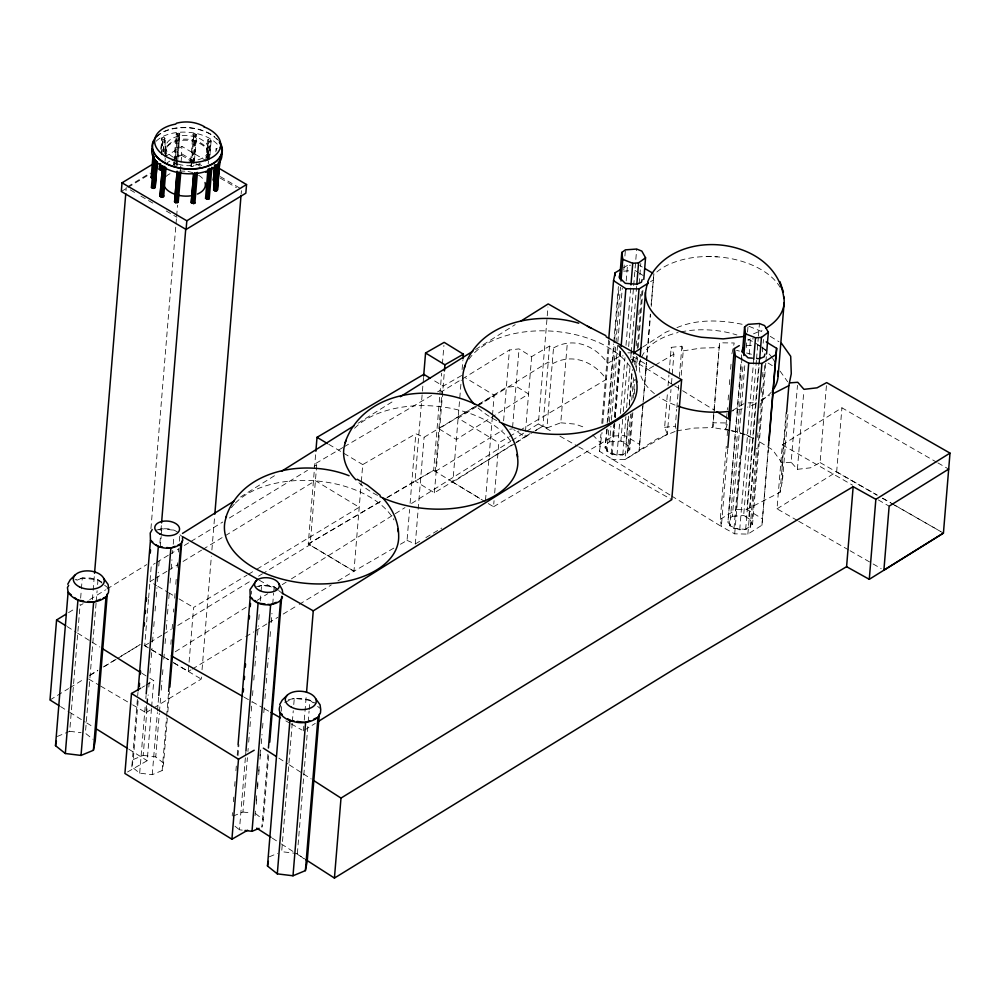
<?xml version="1.0" encoding="UTF-8"?>
<svg xmlns="http://www.w3.org/2000/svg" width="1000" height="1000" viewBox="0 0 1000 1000"><rect width="100%" height="100%" fill="white"/><g stroke="black" fill="none" stroke-linecap="round" stroke-linejoin="round"><path stroke-width="0.75" stroke-dasharray="5 3.75" d="M731.9 353.825L734.212 342.987L719.55 342.8L712.975 422.788L712.875 427.575L730.312 430.588M676.65 430.838L694.438 428.075L712.875 427.575L719.55 342.8M57.312 736.462L69.688 731.312L80.125 604.325M80.638 598.138L81.275 590.388M81.4 588.837L82.287 578L90.325 578.038L97.987 579.913L104.138 583.325M92.375 599.712L93.012 591.938M93.138 590.375L94.55 573.263M126 190.65L126.263 187.537M96.088 603.138L85.388 733.225L93.025 739.338M96.213 601.6L97.1 590.75M97.613 584.562L97.987 579.913L82.287 578L75.125 579.8M160.912 149.412L161.962 137.8L164.662 137.487L165.6 138.25L164.05 155.988M161.088 148.537L161.962 137.8M161.475 154.775L162.738 139.438L161.788 138.688M161.762 154.175L163.15 137.312M163.238 151.888L164.237 139.625L165.6 138.25M163.525 151.287L164.662 137.487M165.512 150.363L165.888 145.7M165.025 161.275L165.275 158.225M165.4 156.7L166.025 149.088M173.575 165.037L173.825 161.975M174 161.1L176.275 133.5L178.962 133.188L179.913 133.938L177.638 161.537M174.513 165.8L174.775 162.725M174.9 161.2L177.037 135.137L176.275 133.5M173.75 164.163L174.938 163.663L177.463 133M176.025 165.975L176.275 162.913M176.4 161.375L178.55 135.312L179.913 133.938M177.387 164.6L176.45 163.85L178.962 133.188M177.213 165.487L179.737 134.825M171.938 160.75L181.25 155.087L181.962 146.412L206.188 160.712M150.938 528.688L175.875 225.387M176 223.837L176.513 217.613M176.65 216.05L177.537 205.162M180.35 170.95L181.762 153.837L192.387 160.113M167.3 718.188L163.6 763.2L162.162 770.55L152.25 774.675L139.688 773.15L131.838 766.862L137.963 692.35M131.838 766.862L133.287 759.513L138.138 700.525M148.488 599.5L144.7 645.65L149.987 648.775M148.625 597.962L151.275 565.65L155.25 563.237M139.688 773.15L145.312 704.837M145.812 698.637L146.075 695.525M194.062 165.338L192.7 166.713L190.25 165.775L192.938 134.225L194.125 133.737L196.575 134.675L194.188 163.8M132.637 704.825L145.963 712.65L146.6 704.875M146.738 703.312L147.375 695.537M159.9 543.112L160.413 536.888M160.925 530.662L161.438 524.45M191.188 166.525L193.713 135.863L192.938 134.225M191.612 164.4L194.125 133.737M133.287 759.513L143.188 755.387L147.275 705.713M147.4 704.163L148.162 694.85M148.8 687.087L149.438 679.325M149.95 673.112L150.712 663.8M151.225 657.588L151.988 648.275M152.5 642.062L153.275 632.75M153.775 626.55L154.412 618.787M155.05 611.025L155.7 603.263M156.2 597.05L156.975 587.737M157.475 581.525L158.25 572.212M158.763 566L159.4 558.237M160.287 547.375L161.188 536.512M161.312 534.963L161.825 528.75L168.25 528.787L174.375 530.275L178.062 532.325M192.95 163.65L195.225 136.05L196.575 134.675M193.238 163.05L195.637 133.925M194.137 163.15L196.412 135.55M127.537 771.975L147.2 760.688L151.5 708.388M151.625 706.85L153.775 680.7L149.838 678.238M152.25 774.675L157.363 712.575M157.487 711.025L158.763 695.5M163.6 763.2L155.75 756.912L159.325 713.45M159.45 711.9L160.725 696.375M161.238 690.163L162 680.85M162.512 674.65L163.15 666.888M163.787 659.125L164.425 651.363M165.062 643.6L165.7 635.837M166.213 629.625L166.975 620.312M167.488 614.1L168.25 604.788M168.762 598.575L169.4 590.812M170.037 583.062L170.675 575.3M171.188 569.087L171.95 559.775M172.463 553.562L172.725 550.462M173.238 544.25L173.738 538.038M205.75 161.275L207.512 139.8L208.7 139.312L211.15 140.25L209.9 155.575M207.025 156.775L208.287 141.438L207.512 139.8M206.938 160.775L208.7 139.312M207.375 160.275L207.875 154.175M208.175 155.562L208.562 150.9M208.275 160.025L209.788 141.625L211.15 140.25M208.2 164.025L208.45 160.963M208.575 159.425L210.212 139.5M209.462 159.525L210.975 141.125M170.85 644.312L171.225 639.7M172.113 628.938L172.5 624.325M173.512 612.013L173.762 608.938M174.65 598.175L175.025 593.55M175.787 584.325L176.287 578.175M177.175 567.4L177.55 562.788M178.438 552.025L178.688 548.95M179.325 541.25L179.825 535.1M162.162 770.55L166.5 717.775M166.625 716.225L168.538 692.938M167.812 711.975L169.475 691.787M215.837 151.8L216.088 148.725L217.275 148.238M173.775 662.862L188.325 671.475L193.588 607.475L247.013 575.15M153.863 707.85L201.275 679.075L201.525 675.962M202.037 669.737L211.375 556.2M211.887 549.975L214.7 515.763M241.175 193.8L241.425 190.688M232.225 815.738L232.488 812.638M233.375 801.762L233.762 797.113M234.65 786.237L235.037 781.587M235.925 770.725L236.312 766.062M237.213 755.2L238.1 744.325M238.012 755.6L238.912 744.737M251.287 594.163L251.55 591.062M242.237 830.125L239.45 829.788L245.45 756.825M245.575 755.275L245.963 750.612M233.038 816.15L242.938 812.025L247.413 757.688M247.925 751.488L248.175 748.375M248.688 742.175L249.45 732.85M249.963 726.65L250.725 717.337M251.238 711.125L252 701.812M252.512 695.6L253.15 687.837M253.787 680.075L254.425 672.312M254.938 666.1L255.7 656.787M256.212 650.588L256.988 641.263M257.488 635.062L258.263 625.75M258.775 619.538L259.413 611.775M260.3 600.913L260.938 593.15M261.062 591.6L261.575 585.388L268 585.413L274.137 586.912L277.825 588.962M255.037 815.713L255.425 811.1M256.3 800.337L256.688 795.713M257.438 786.488L257.825 781.875M258.712 771.112L259.088 766.488M259.975 755.725L260.475 749.575M256.275 804.237L256.913 796.475M257.55 788.713L258.188 780.95M258.7 774.75L259.337 766.988M259.975 759.225L260.738 749.912M261.25 743.7L262.013 734.388M262.525 728.175L263.038 721.963M263.8 712.65L264.438 704.887M264.95 698.688L265.712 689.362M266.225 683.162L266.988 673.85M267.5 667.638L268.263 658.325M268.775 652.113L269.413 644.35M270.05 636.587L270.688 628.825M271.2 622.612L271.962 613.3M272.738 603.987L273.625 593.125M273.75 591.575L274.137 586.912L261.575 585.388L255.837 586.825M267.913 754.237L261.913 827.188L263.363 819.837L268.725 754.638M281.262 711.25L281.637 706.6M292.238 723.138L281.675 851.675L297.375 853.587L303.925 858.812M292.362 721.587L293.263 710.75M293.762 704.55L294.275 698.35L302.312 698.4L309.975 700.263L316.125 703.688M393.775 548.125L353.963 571.237L308.25 543.975L315.75 452.788M342.837 447.537L314.825 463.988L316.737 464.688L310.163 544.675L263.837 572.95M303.387 730.837L303.775 726.225M304.275 720.075L306.3 695.462M297.375 853.587L308.062 723.5M308.2 721.95L309.088 711.112M309.212 709.562L309.975 700.263L294.275 698.35L287.113 700.15M337.938 580.938L353.963 571.237L361.213 483.137M361.337 481.587L362.738 464.588L415.812 433.762L424.087 437.275L475.637 406.312M400.412 544.263L407.05 540.413L409.588 509.5M410.1 503.312L415.812 433.762M423.55 377.425L415.037 480.988L387 497.525M407.05 540.413L415.312 543.938L424.087 437.275M386.95 497.762L433.65 470.35L441.637 373.212M442.4 363.95L443.913 345.45M515.125 443.4L434.4 492.788L415.037 480.988L433.65 470.35L435.4 471.425L441.987 391.425L509.425 350L519.038 348.888L531.638 356.637L549.525 346.087L553.513 347.962C573.438 336.637 595.237 345.575 607.725 363.375L620.025 356.05L623.15 355.875M434.4 492.788L444.288 372.512M485.375 501.85L452.85 482.163L461.238 380.15M462.1 369.6L462.863 360.35M485.5 500.3L492.362 416.838M492.5 415.288L494.15 395.2L465.525 377.875M488.3 503.575L493.55 506.75L494.05 500.662M494.675 493.038L498.8 442.762L508.225 437.212M503.6 420.85L509.425 350M512.575 427.362L519.038 348.888M531.638 356.637L525.05 436.637L515.862 442.425M526.462 431.362L538.35 423.913L547.962 307M549.525 346.087L542.95 426.075L535 431.025M535.288 430.6L542.95 426.075L546.938 427.962L553.513 347.962M546.938 427.962L560.763 422.8L567.337 342.812M669.9 494.938L599.513 451.275L600.913 434.212M601.812 423.35L608.7 339.575M599.513 451.275L602.038 432.5M602.775 423.55L609.562 340.975M631.888 413.65L629.2 446.225L627.4 452.887L622.788 454.837L611.25 453.988L605.112 447.887L606.65 429.263M607.163 423.062L613.663 343.95M613.787 342.388L618.387 286.55M607.275 428.95L605.112 447.887M607.913 421.2L614.538 340.7M614.663 339.15L618.862 288.062M632.837 412.612L629.788 449.762L622.788 454.837L616.962 455.262L606.987 451.325L608.9 428.1M609.4 421.912L615.775 344.5M615.9 342.95L620.475 287.213M606.987 451.325L606 444.425L609.637 441.825L610.913 426.312M611.413 420.15L622.263 288.238M623.763 269.975L624.275 263.775M624.913 256.038L625.425 249.85M611.25 453.988L613.675 424.513M614.312 416.75L619.8 350.05M493.55 506.75L613.45 436.05L614.475 423.638M614.975 417.587L620.462 350.725M626.2 280.912L627.475 265.4L630.6 265.212M614.788 423.675L611.85 459.363L625.013 459.562L667.325 434.15L670.987 389.538M615.275 417.625L620.775 350.763M616.962 455.262L619.763 421.2M620.4 413.462L624.975 357.725M626 345.337L630.837 286.512M622.688 419.312L620.9 441.025L629.2 446.225M623.325 411.613L627.537 360.363M628.663 346.587L636.688 249.05M622.788 454.837L625.9 416.775M626.638 407.713L630.1 365.588M630.75 357.825L631.125 353.175M631.213 352.45L636.688 285.75M629.788 449.762L626.05 443.075L628.212 416.763M629.237 404.375L632.038 370.312M632.675 362.575L633.312 354.837M639.163 283.612L640.812 263.488M628.587 416.125L625.013 459.562L656.912 438.913L675.238 431.413M629.462 405.462L632.413 369.588M633.013 362.188L633.775 352.912M627.4 452.887L630.588 414.1M631.737 400.138L633.775 375.325M634.663 364.462L635.3 356.7M636.2 345.85L636.712 339.637M637.475 330.337L637.987 324.125M638.75 314.825L639.263 308.612M640.025 299.3L640.537 293.1M633.162 398.137L634.688 379.513M635.712 367.1L636.6 356.25M637.238 348.488L642.087 289.538M634.362 394.025L635 386.287M636.275 370.812L637.413 356.875M638.188 347.587L643.025 288.75M639.425 365.8L640.062 358.162M646.375 362.3L639.113 450.725L646.625 362.262M646.5 360.75L650.325 314.212M651.1 304.9L653.888 273.837L651.213 306.425M646.75 360.712L650.575 314.175M667.325 434.15L664.625 427.35L667.537 391.962M668.037 385.812L668.925 375.05M669.05 373.512L671.2 347.362L681.888 346.225L683.225 350.85L681.075 377M671.5 383.387L672.125 375.7M672.25 374.162L673.9 354.162L671.2 347.362M675.987 428.525L675.312 426.213L676.7 409.3M676.838 407.762L678.725 384.688M679.362 376.987L681.888 346.225M729.975 430.325L725.7 429.2L726.462 419.975M726.587 418.425L727.475 407.663M728.1 399.975L728.737 392.275M729.362 384.588L730 376.9M730.625 369.212L731.263 361.512M768.487 447.612L761.95 525.2L747.875 534.1L734.7 533.837L721.363 526.487L720.3 519.237L726.287 446.325M727.163 435.763L727.537 431.125M727.738 448.913L721.363 526.487L671.225 495.75M764.725 365.575L751.975 520.712L750.163 527.375L745.662 529.375L734.013 528.475L727.887 522.375L741.15 361.037M741.275 359.487L741.663 354.825M742.025 357.95L727.887 522.375M765.788 363.25L752.55 524.263L745.662 529.375L739.725 529.75L729.837 525.812L743.2 363.25M729.837 525.812L728.787 518.962L732.4 516.312L745 363.038M746.275 347.562L746.663 342.912M747.55 332.075L748.188 324.338M734.013 528.475L740.013 455.562M720.3 519.237L736.45 509.6L740.888 455.5M749.2 354.462L750.475 338.95L753.462 338.875M734.7 533.837L741.075 456.275M739.725 529.75L753.213 365.637M753.337 364.087L753.725 359.45M756.425 360.387L743.662 515.525L751.975 520.712M756.55 358.837L758.312 337.475M758.438 335.925L759.45 323.55M759.125 360.425L746.888 509.35L762.625 518.975M745.662 529.375L759.562 360.275M752.55 524.263L748.812 517.575L753.913 455.637M762.438 351.912L763.45 339.525M747.875 534.1L754.25 456.525M750.163 527.375L756.663 448.263M757.562 437.4L757.938 432.75M758.713 423.438L759.087 418.787M759.987 407.925L760.362 403.275M761.263 392.413L761.637 387.762M762.537 376.9L762.913 372.25M765.913 361.7L766.425 355.5M761.95 525.2L768.325 447.638M797.325 520.475L777.025 508.825L782.288 444.837L841.925 407.812L936.525 462.125M786.112 412.212L781.938 462.975L782.5 480.387L780.062 492.312L746.888 509.35L736.45 509.6M780.062 492.312L786.675 411.938M782.5 480.387L788.088 412.375M826.425 385.675L820.1 462.587L810.5 467.812L797.4 469.325L791.15 462.262L797.475 385.35M797.4 469.325L803.85 390.875M777.025 508.825L836.663 471.812L841.925 407.812M190.25 165.775L190.425 164.887M216.088 148.725L216.85 150.363M725.7 429.2L727.625 422.975L712.975 422.788M642.712 347.125L665.688 332.262L671.325 329.95M433.65 470.35L452.85 482.163L514.55 443.25M240.562 496.987L277.538 473.787M358.075 423.237L395.05 400.037M475.588 349.5L515.2 324.637M650.575 281.688L653.138 280.075M175.25 651.775L247.862 606.2M257.113 600.4L267.675 593.775M282.2 584.65L286.163 582.175M291.438 578.85L404.988 507.6M411.587 503.45L510.625 441.312M511.938 440.487L525.138 432.2M304.713 730.013L315.275 723.375M476.662 406.625L458.113 418.175L498.8 442.762M477.987 405.8L548.212 362.088L552.2 363.963C572.125 352.638 593.925 361.575 606.413 379.363L520.325 430.087M516.45 442.575L533.675 431.85M68.513 612.65L75.138 608.587M80.438 605.325L83.088 603.7M89.725 599.625L105.625 589.85M106.95 589.038L146.725 564.6M475.938 406.012L438.913 428.762L456.362 439.5L528.562 393.975L515.962 386.225L506.35 387.325L477.262 405.2M50 699.975L68.562 688.575M69.887 687.763L84.475 678.8M89.775 675.537L97.725 670.662M104.362 666.587L116.287 659.25M117.613 658.438L140.15 644.6L117.688 658.225M435.4 471.425L502.85 429.988M156.575 562.425L168.487 555.15M169.812 554.35L179.075 548.688M184.363 545.462L189.662 542.225M190.987 541.425L222.763 522.038M229.375 518L307.475 470.337M314.1 466.3L316.737 464.688M153.925 579.225L149.963 581.65L156.575 585.562M155.25 578.425L167.162 571.15M168.487 570.35L177.763 564.688M183.05 561.462L201.588 550.15M202.913 549.338L224.088 536.413M225.413 535.612L315.425 480.688L359.225 507.25L256.363 569.487M148.675 643.225L144.7 645.65L141.475 643.775M149.987 642.412L161.912 635.15M163.225 634.338L171.175 629.487M177.787 625.45L251.925 580.212M258.538 576.175L262.512 573.75M164.65 156.938L181.962 146.412M127.575 186.737L150.05 173.1M167.225 162.662L169.862 161.062M175.15 157.85L181.762 153.837M121.312 191.475L126.65 188.238M127.975 187.438L150.625 173.688M89.938 675.075L97.875 670.25M103.162 667.05L116.375 659.025M145.963 712.65L152.55 708.65M248.35 574.338L255.037 570.3M188.325 671.475L190.987 669.85M192.325 669.05L244.425 637.525M245.763 636.712L253.775 631.862M255.113 631.05L267.137 623.775M268.475 622.975L277.825 617.312M283.163 614.075L297.863 605.188M299.2 604.375L331.262 584.975M476.962 405.513L494.15 395.2M415.312 543.938L420.6 540.763M425.887 537.587L441.75 528.05M747.987 340.425L750.475 338.95M732.788 410.35L743.975 403.688M623.787 267.587L627.475 265.4M353.963 571.237L308.25 543.975L381.662 500.675M509.562 436.425L518.987 430.875M530.175 433.612L525.05 436.637L513.713 429.663M653.75 366L645.688 370.737L646.438 364.5L630.938 355.4M655.088 365.213L673.9 354.162M344.175 446.763L432.225 395.062M437.562 391.925L440.225 390.363L441.987 391.425M308.25 543.975L381.625 500.9M461.613 375.513L443.162 386.125L432.837 379.837M141.975 687.475L144.6 685.962M145.912 685.212L153.775 680.7M761.188 399.862L769.475 395.6M158.988 529.925L161.825 528.75L174.375 530.275M76.787 580.288L82.287 578M753.512 333.825L762.05 330.275M258.75 586.562L261.575 585.388M284.65 702.362L294.275 698.35M269.288 856.825L277.55 853.388M676.963 327.65C698.763 318.325 723.7 320.062 746.35 325.188M156.088 530.188L161.825 528.75M683.225 350.85L701.012 348.088L719.45 347.587M509.712 429.2L512.45 428.888M664.625 427.35L675.312 426.213M791.15 462.262L781.938 462.975L772.712 449.95L757.75 440.7M623.663 271.175L632.112 270.587M746.438 345.662L752.062 345.275M609.637 441.825L620.9 441.025L626.05 443.075M732.4 516.312L743.662 515.525L748.812 517.575M780.225 287.462A69.562 40.987 4.7 0 0 728.15 258.1C707.85 254.925 686.312 256.212 667.537 265.087A69.562 40.987 4.7 0 0 654.15 274.475M613.45 436.05L624.362 435.4L639.862 444.487M748.2 402.875L755.65 402.7M627.925 352.825L632.312 352.887M706.425 256.475L717.3 256.788M560.763 422.8L575.275 424.125L585.125 427.625M193.713 135.863L195.225 136.05M177.037 135.137L178.55 135.312M208.287 141.438L209.788 141.625M162.738 139.438L164.237 139.625M174.938 163.663L176.45 163.85M69.688 731.312L81.1 732.712M143.188 755.387L155.75 756.912M242.938 812.025L251.312 813.05M731.762 430.838L737.575 431.85L753.888 438.6M736.55 350.337L739.412 351.087M746.55 352.975L752.25 354.475M731.413 430.7L744.25 434.087M749.062 326.312L764.013 332.5M745.675 434.475L753.875 438.488M538.35 423.913L553.175 432.325M559.913 436.15L577.425 446.1M578.775 446.863L671.775 499.663M259.35 580.25L276.863 590.188M244.088 697.175L250.825 701M252.175 701.762L262.962 707.887M264.312 708.65L269.7 711.712M285.875 720.888L289.913 723.188M291.262 723.95L302.05 730.075M820.1 462.587L877.013 495.125M882.438 498.225L890.575 502.875M891.925 503.65L940.713 531.55M937.875 462.9L948.688 469.1M836.663 471.812L877.2 495.087M882.613 498.188L893.425 504.387M894.775 505.163L943.425 533.1M782.288 444.837L852.638 485.2M878.337 499.95L889.15 506.163M798.675 521.25L848.725 549.975M850.075 550.75L871.725 563.175M873.075 563.95L881.188 568.6M130.262 189.875L135.588 193.012M140.925 196.137L152.925 203.162M166.25 210.987L176.912 217.237M88.65 679.038L99.312 685.288M100.638 686.075L131.3 704.05M639.688 265.512L642.275 267.025M199.037 164.037L201.688 165.6M220.287 176.588L241.55 189.137M181.25 155.087L194.713 163.025M196.05 163.812L200.087 166.2M220.275 178.113L236.412 187.638M144.137 645.35L162.738 656.325M164.062 657.113L172.037 661.825M173.375 662.6L201.275 679.075M157.887 586.35L167.15 591.825M168.463 592.612L177.725 598.088M179.037 598.875L193.588 607.475M151.312 649.562L168.487 659.725M328.775 444.338L362.738 464.588M452.85 482.163L481.725 499.613M631.175 359.175L673.388 385.05M674.712 385.863L681.312 389.9M682.625 390.712L714.287 410.125M770.25 336.362L778.988 341.763M768.062 363.025L773.05 366.112M67.088 626.55L76.275 632.288M77.588 633.112L90.725 641.312M92.037 642.138L99.925 647.062M141.95 673.312L148.525 677.425M60.512 706.538L68.388 711.462M69.7 712.288L85.463 722.125M86.775 722.95L93.35 727.05M128.812 749.2L147.2 760.688M757.7 344.875L761.25 347.1M762.438 347.837L766 350.062M634.938 270.387L638.488 272.613M639.675 273.35L643.238 275.575M278.85 758.138L287.913 763.962M289.212 764.8L302.162 773.125M303.45 773.95L311.225 778.95M272.275 838.138L280.05 843.125M281.337 843.962L295.587 853.112M296.875 853.938L304.65 858.938M179.975 170.062L180.912 170.812M274.137 586.912L277.5 589.612M278.625 590.5L282 593.2M179.988 534.763L182.237 536.562M309.975 700.263L313.25 702.887M317.613 706.375L319.8 708.125M97.987 579.913L103.45 584.275M104.537 585.15L107.812 587.762M255.5 813.55L263.363 819.837M234.963 826.188L239.45 829.788M592.6 434.963L601.15 443.363M780.125 371.15L787.675 381.8M156.9 136.7A34.762 20.488 4.7 0 1 216.988 139.338M156.55 136.562A35.175 20.725 4.7 0 1 214.725 136.862M216.737 138.625A35.175 20.725 4.7 0 1 218.45 140.488M156.163 141.225A35.175 20.725 4.7 0 1 190.863 132.537A35.175 20.725 4.7 0 1 220.6 149.075M173.325 157.238A21.525 12.675 4.7 0 1 172.812 138.112A21.525 12.675 4.7 0 1 204.887 142.012A21.525 12.675 4.7 0 1 197.037 160.125M193.113 160.837A21.525 12.675 4.7 0 1 188.975 161.062M176.788 158.85A21.525 12.675 4.7 0 1 174.425 157.825M166.188 155.35A21.525 12.675 4.7 0 1 187.2 140.275A21.525 12.675 4.7 0 1 207.288 157.95M200.188 163.637A21.525 12.675 4.7 0 1 174.05 162.488M166.7 153.963A21.113 12.438 4.7 0 1 188.337 139.275A21.113 12.438 4.7 0 1 206.262 157.637M165.912 176.588A21.113 12.438 4.7 0 1 171.225 173.162M179.862 171.213A21.113 12.438 4.7 0 1 185.375 171.238M188.075 171.562A21.113 12.438 4.7 0 1 193.35 172.85M198.575 175.212A21.113 12.438 4.7 0 1 204.575 181.287M771.4 392.013A69.538 40.963 4.7 0 1 761.075 400.775M756.012 403.6A69.538 40.963 4.7 0 1 747.487 407.15M742.175 408.775A69.538 40.963 4.7 0 1 729.287 411.325M675.05 405.087A69.538 40.963 4.7 0 1 659.212 397.088M654.412 393.612A69.538 40.963 4.7 0 1 640.675 359.475M641.65 357.013A69.538 40.963 4.7 0 1 678.125 332.525M680.938 331.9A69.538 40.963 4.7 0 1 736.912 334.975M747.775 339.137A69.538 40.963 4.7 0 1 759.562 345.763M761.963 347.5A69.538 40.963 4.7 0 1 766.338 351.175M769.2 354.062A69.538 40.963 4.7 0 1 771.688 357.062M772.562 358.288A69.538 40.963 4.7 0 1 774.85 362.038M496.7 420.575A87.325 51.45 4.7 0 1 477.188 407.113M468.888 359.3A87.325 51.45 4.7 0 1 550.788 331.075A87.325 51.45 4.7 0 1 631.575 368.975M377.512 495.375A87.325 51.45 4.7 0 1 356.975 480.9M354.575 428.25A87.325 51.45 4.7 0 1 437.3 406.325A87.325 51.45 4.7 0 1 512.388 443.762M231.388 507.675A87.325 51.45 4.7 0 1 234.312 504.175M235.387 503.05A87.325 51.45 4.7 0 1 319.262 481.225A87.325 51.45 4.7 0 1 393.975 519.875"/><path stroke-width="1.5" d="M65.862 614.288L56.575 619.987L50 699.975L59.2 705.725M107.3 593.962L95.213 741.087L93.4 750.275L81.025 755.425L65.325 753.512L55.5 745.662L68.1 592.35L67.45 587.562L68.675 585.35M65.325 753.512L77.925 600.2L74.65 597.587M152.662 164.213L122.025 182.812L121.312 191.475L186.1 229.462L245.837 193.2L246.55 184.537L218.287 167.862M94.55 573.263L125.75 193.762M81.025 755.425L93.625 602.112L100.5 599.25M93.4 750.275L106 596.962L108.475 592.55L108.75 589.225L108.088 584.438L103.675 578.337M153.875 156.825L152.113 178.287L151.175 177.537L153.062 154.537M157.262 162.45L155.25 186.975L153.887 188.363L152.375 188.175L151.438 187.425L153.963 156.75M152.375 188.175L154.775 159.037M153.887 188.363L156.163 160.763M155.075 187.862L157.225 161.8M162.913 169.788L161.725 170.287L159.275 169.35L159.65 164.75M159.575 166.938L159.825 163.863M160.212 170.1L160.725 163.975M161.725 170.287L162.1 165.688M163.825 195.9L162.463 197.275L160.012 196.35L162.525 165.675M162.45 167.862L160.012 196.35M160.95 197.1L163.475 166.438L164.975 166.612M162.463 197.275L164.85 168.15M163.65 196.788L166.038 167.662M140.662 688.225L131.488 693.487L124.913 773.475L231.925 839.212L247.613 830.225M175.525 202.675L174.587 201.925L177.1 171.25L178.05 172.013L175.525 202.675L178.225 202.362L177.45 200.725M174.587 201.925L177.15 171.9M177.037 202.862L179.55 172.188M138.088 690.8L150.463 540.225L150.213 533.062L152.188 529.538M178.225 202.362L180.787 172.35M139.275 686.55L139.537 683.45M140.3 674.125L140.562 671.025M144.262 626.013L144.512 622.9M145.275 613.587L145.538 610.487M146.3 601.175L146.55 598.062M150.262 553.05L150.512 549.95M146.2 693.975L158.325 546.512L156.075 544.712M161.562 522.888L185.738 228.925M186.1 229.462L186.812 220.787L246.55 184.537M194.125 201.462L194.887 203.1L193.7 203.588L191.25 202.65L193.65 173.525M193.7 174.175L191.25 202.65M192.2 203.4L194.713 172.738M193.7 203.588L196.225 172.925L197.413 172.438L194.887 203.1M158.763 695.5L170.888 548.038L175.125 546.275M208.425 197.15L209.2 198.787L208.012 199.288L205.562 198.35L207.95 169.213M206.5 199.1L208.9 169.975M208.012 199.288L210.525 168.625L209.025 168.438M168.663 691.388L180.787 543.913L182.763 540.388L182.413 537.837M209.2 198.787L211.887 167.25L211.713 168.125M169.862 687.138L181.85 541.213M214.338 181.025L213.388 180.275L214.65 164.938M213.388 180.275L214.45 168.663M220 159.05L217.475 189.713L216.112 191.088L213.663 190.162L215.675 165.625M213.663 190.162L215.85 164.737M214.6 190.912L216.75 164.85M216.112 191.088L218.5 161.962M217.3 190.6L219.825 159.938M214.825 514.2L241.038 195.35M238.1 744.325L250.225 596.862L249.975 589.7L256.1 580.887M243.25 691.963L243.5 688.85M244.275 679.538L244.525 676.438M245.287 667.125L245.55 664.013M249.25 619L249.5 615.9M250.263 606.575L250.525 603.475M231.925 839.212L238.5 759.225L254.188 750.238M245.963 750.612L258.087 603.138L254.713 600.45M245.037 830.462L252.013 831.312L270.637 604.675L276.3 602.312M268.425 748.025L280.55 600.55L282.525 597.025M269.738 742.225L281.737 596.3M319.288 714.312L307.2 861.438L305.387 870.625L293 875.775L277.3 873.863L267.488 866.012L280.087 712.7L282.275 714.45M277.3 873.863L289.913 720.55A20.7 12.188 4.7 0 1 280.287 705.612M315.875 451.238L317.013 437.325L423.8 374.338L430.262 378.263M306.55 692.375L313.263 610.85L681.637 379.675L606.163 336.825M293 875.775L305.613 722.463L309.738 720.75M305.387 870.625L317.987 717.312L320.462 712.913L320.725 709.575L320.075 704.788L315.663 698.7M305.938 859.762L334.425 878.075L341 798.088L683.438 587.487L853.162 486.688L875.85 499.325L950 453.113L826.675 382.6L817.075 387.825L803.975 389.338L797.725 382.275L790.05 382.863M423.65 376.138L425.562 353L444.175 342.362L463.375 354.188L462.987 358.812M444.412 370.962L444.913 364.8L463.375 354.188M608.825 338.025L613.538 280.625L615.175 272.712L620.1 269.788M614.925 275.812L615.175 272.712M619.625 278.775L621.788 252.45L625.425 249.85L636.688 249.05L641.838 251.1L645.562 257.787L643.787 279.462M620.988 281.025L622.775 259.35L621.788 252.45M621.163 346.112L625.875 288.712L613.538 280.625M630.962 284.962L632.737 263.288L622.775 259.35M636.788 284.538L638.575 262.863L645.562 257.787M633.688 354.075L639.038 288.925L648.012 283.3M640.188 356.637L645.462 292.475L646.7 286.15A69.538 40.975 4.7 0 1 648.25 282.462M681.637 379.675L671.775 499.663L317.913 721.725M728.688 417.212L734.325 348.587L739.287 345.625M727.837 447.65L735.387 355.838L734.325 348.587M742.537 351.763L744.575 326.987L748.188 324.338L759.45 323.55L764.6 325.588L768.325 332.275L766.55 353.95M743.838 355.513L745.612 333.837L744.575 326.987M741.2 454.725L748.725 363.188L735.387 355.838M753.725 359.45L755.512 337.775L745.612 333.837M759.663 359.075L761.438 337.4L768.325 332.275M754.388 454.975L761.912 363.45L775.987 354.562L776.65 348.338L766.162 341.912M768.462 446.087L775.987 354.562M769.125 439.862L776.65 348.338M778.1 376.2L784.125 302.875M786.675 411.938L788.838 385.662L791.275 373.738L790.7 356.312L781.488 343.3M334.425 878.075L676.862 667.487L846.587 566.688L853.162 486.688M846.587 566.688L869.275 579.312L875.85 499.325M869.275 579.312L943.425 533.1L950 453.113M151.175 177.537L151.337 176.65M151.438 187.425L152.8 186.038M159.275 169.35L159.45 168.463M55.5 745.662L56.4 741.062M205.562 198.35L206.925 196.975M267.488 866.012L268.387 861.413M620.037 273.775L619.15 277.238L625.288 283.337L636.825 284.2L641.425 282.238L642.15 279.575M742.825 348.325L741.912 351.725L748.05 357.837L752.412 358.162M764.912 354.062L764.188 356.737L759.688 358.725L756.775 358.5M225.875 517.45C241.713 468.475 306.438 458.787 349.062 475.725M345.062 442.663C366.238 381.337 458.013 380.55 499.438 420.637M464.25 367.875C478.587 322.013 537.612 310.575 578.713 323.225M647.65 281.9C671.675 224.75 776.488 235.588 783.888 298.488M67.725 584.225L70.188 579.825L75.25 574.875M279.7 704.575L282.175 700.175L287.225 695.238M633.775 352.912L641.438 347.95M280.55 600.55C271.788 607.288 256.775 606.112 250.225 596.862L252.475 598.65M182.475 533.438L233.962 501.125M281.5 471.3L354.113 425.725M400.325 396.725L472.95 351.15M520.487 321.325L548.212 303.925L591.337 328.413M948.688 469.1L889.15 506.163L883.9 570.163L943.425 533.1M772.237 394.175L788.838 385.662M208.463 171.8L205.763 172.1M213.562 179.387L214.75 178.9M174.75 201.038L175.95 200.538M213.837 189.275L215.025 188.775M177.963 545.087L180.787 543.913C172.037 550.65 157.025 549.475 150.463 540.225L152.713 542.013M103.25 598.1L106 596.962C95.062 605.375 76.3 603.913 68.1 592.35L71.375 594.963M313.863 719.038L317.987 717.312C309.675 723.8 296.475 724.575 287.725 718.812M252.013 831.312L259.088 828.363M176.375 123.25C185.688 120.763 195.975 121.812 204.35 126.662M744.038 336.475L723.162 338.888L701.462 337.262A69.538 40.975 4.7 0 1 663.988 322.938C654.038 315.975 644.963 305.312 645.462 292.475M632.737 263.288L638.575 262.863M755.512 337.775L761.438 337.4M625.875 288.712L639.038 288.925M748.725 363.188L761.912 363.45M158.325 546.512L162.512 547.013M166.7 547.525L170.888 548.038M258.087 603.138L265.062 603.987M267.85 604.338L270.637 604.675M77.925 600.2L83.637 600.9M87.912 601.413L93.625 602.112M289.913 720.55L294.188 721.075M297.05 721.425L305.613 722.463M587.425 326.138L605.875 335.65M357.175 479.25L367.512 485.238L380.25 495.425M182.525 536.625L258 579.475M282.262 593.25L313.263 610.85M171.312 655.85L242.75 696.4M271.05 712.475L280.475 717.825M122.025 182.812L186.812 220.787M644.85 268.538L652.6 273.087M317.013 437.325L327.463 443.562M425.562 353L444.913 364.8M716.938 411.737L730.125 419.825L729.062 412.575M131.488 693.487L238.5 759.225M56.575 619.987L65.775 625.725M102.55 648.7L140.638 672.5M95.975 728.688L127.5 748.388M263.325 748.162L276.262 756.475M313.812 780.612L341 798.088M256.737 828.15L270.988 837.3M216.525 188.962L217.475 189.713M154.312 186.225L155.25 186.975M618.625 345.838C628.438 355.475 635.725 368.263 636.85 382.15M502.325 423.6C510.6 432.825 516.688 444.45 517.663 456.938M383.137 498.4C392.413 508.65 398.762 522 398.675 536.013A87.325 51.45 4.7 0 1 302.712 583.013A87.325 51.45 4.7 0 1 226.5 516.4M278.85 583.65L282.275 589.862L282.8 593.7M779.95 281.625L783.438 292.075M203.713 126.737A33.112 19.512 4.7 0 1 212.062 157.463A33.112 19.512 4.7 0 1 160.35 152.513A33.112 19.512 4.7 0 1 175.875 124.075M219.412 142.363A34.762 20.488 4.7 0 1 189.6 168.912A34.762 20.488 4.7 0 1 153.575 141.5M219.438 141.762A35.175 20.725 4.7 0 1 185.5 168.95A35.175 20.725 4.7 0 1 156.55 136.562M221.825 153.138A35.175 20.725 4.7 0 1 186.262 173.7A35.175 20.725 4.7 0 1 151.975 148.725M205.037 182.5A21.113 12.438 4.7 0 1 197.413 194.088M193.188 195.413A21.113 12.438 4.7 0 1 177.875 195.15M174.088 193.975A21.113 12.438 4.7 0 1 164.062 185.963M783.675 296.413A69.538 40.975 4.7 0 1 765.888 328.2M777.862 371.037A69.538 40.963 4.7 0 1 772.312 390.887M727.8 411.5A69.538 40.963 4.7 0 1 677.8 406.087M636.112 379.65A87.325 51.45 4.7 0 1 595.4 429.025A87.325 51.45 4.7 0 1 499.312 421.863M474.212 404.075A87.325 51.45 4.7 0 1 465.387 365.538M516.938 454.45A87.325 51.45 4.7 0 1 476.213 503.812A87.325 51.45 4.7 0 1 380.125 496.662M355.988 479.888A87.325 51.45 4.7 0 1 346.213 440.325M397.75 529.237A87.325 51.45 4.7 0 1 398.3 531.95M79.55 586.925A15.525 9.15 4.7 0 0 104.162 581.938A15.525 9.15 4.7 0 0 82.625 571.325A15.525 9.15 4.7 0 0 79.55 586.925M291.537 707.275A15.525 9.15 4.7 0 0 316.15 702.288A15.525 9.15 4.7 0 0 294.613 691.675A15.525 9.15 4.7 0 0 291.537 707.275M159.787 533.888A12.412 7.312 4.7 0 0 179.488 529.888A12.412 7.312 4.7 0 0 162.25 521.4A12.412 7.312 4.7 0 0 159.787 533.888M259.55 590.525A12.412 7.312 4.7 0 0 279.237 586.525A12.412 7.312 4.7 0 0 262.013 578.038A12.412 7.312 4.7 0 0 259.55 590.525"/></g></svg>
